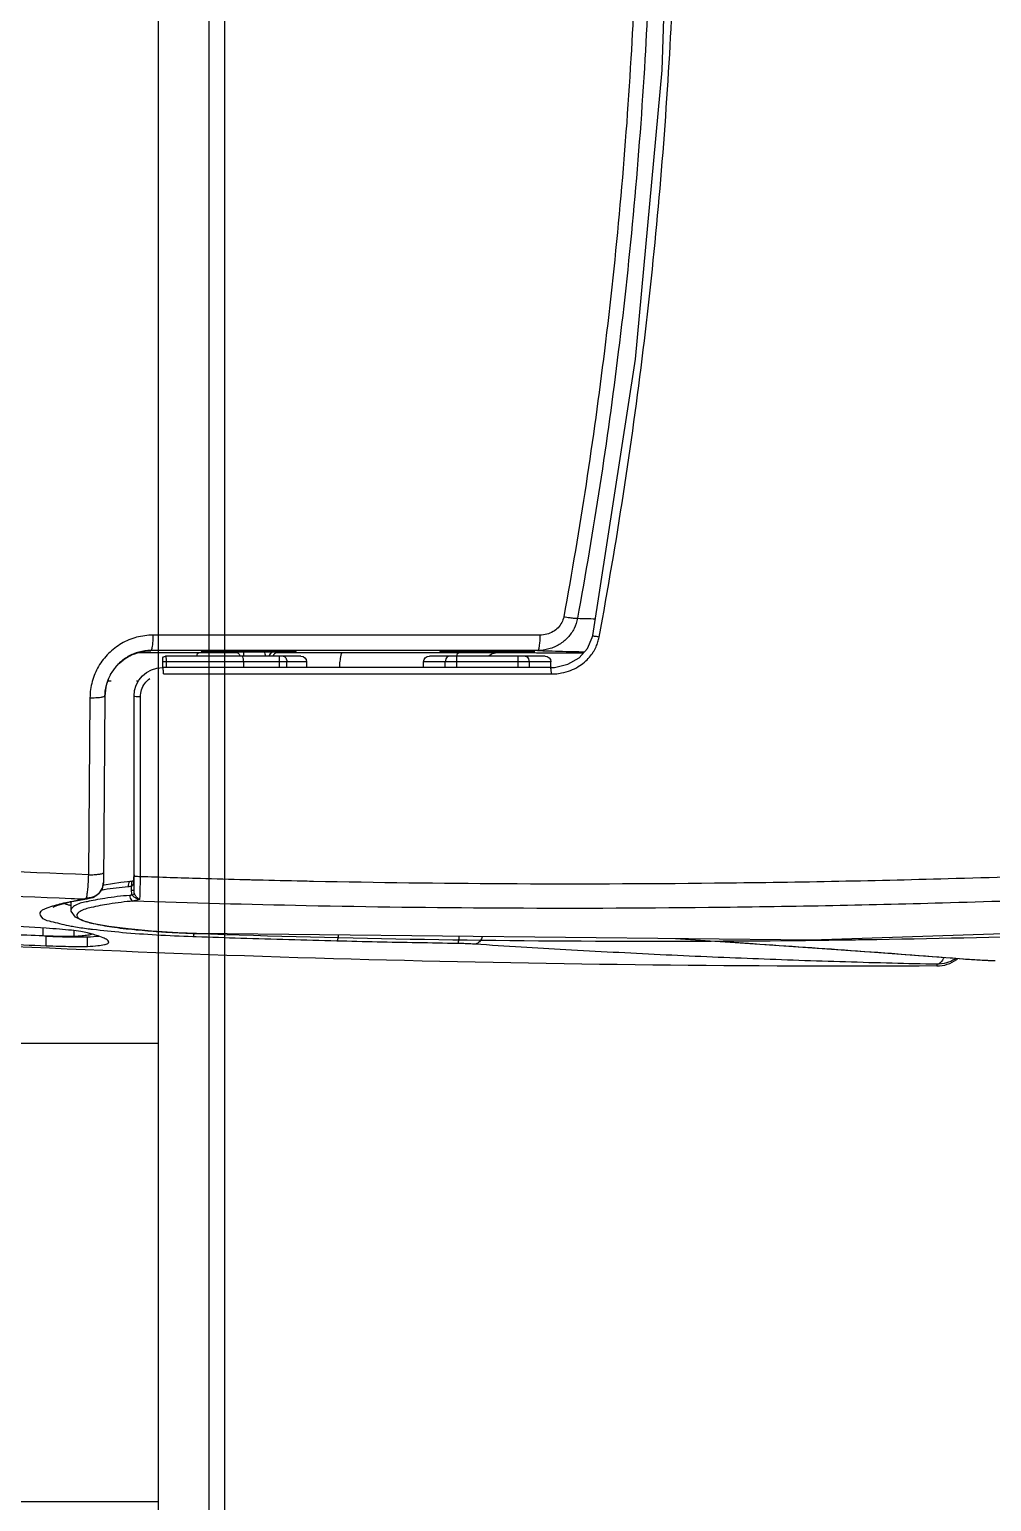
# Model space of a CAD drawing. Header units: millimetres. Extents: x 238075 to 303070, y -258150 to -205841.
# Drawn here: x 275284.5 to 275452.4, y -226939.7 to -226682.9 of the extents above; entities that cross this region are included whole.
import ezdxf

# ---------------------------------------------------------------- set-up
doc = ezdxf.new("R2010")
doc.units = ezdxf.units.MM
doc.header["$LTSCALE"] = 200
doc.layers.add('L4', color=4, linetype='Continuous')
doc.layers.add('아파트', color=253, linetype='Continuous')

msp = doc.modelspace()

# ---------------------------------------------------------------- linework, layer by layer
at = {"layer": 'L4'}
for p, q in [((275306.99, -227004.75, 0), (275306.99, -226313.95, 0)), ((275315.79, -226313.95), (275315.79, -227004.75)), ((275318.59, -227004.75), (275318.59, -226313.95)), ((275394.93, -226689.98), (275396.41, -226641.22)), ((275390.27, -226740.42), (275394.93, -226689.98)), ((275382.8, -226788.62), (275390.27, -226740.42)), ((275381.89, -226790.9), (275382.72, -226788.98)), ((275382.72, -226788.98), (275382.8, -226788.62)), ((275305.57, -226791.3), (275305.65, -226791.3)), ((275305.65, -226791.3), (275305.65, -226791.25)), ((275331.85, -226792.22), (275308.23, -226792.22)), ((275314.54, -226791.37), (275314.52, -226791.37)), ((275314.57, -226791.37), (275314.54, -226791.37)), ((275314.61, -226791.37), (275314.57, -226791.37)), ((275314.66, -226791.37), (275314.61, -226791.37)), ((275314.72, -226791.36), (275314.66, -226791.37)), ((275314.78, -226791.36), (275314.72, -226791.36)), ((275314.94, -226791.36), (275314.78, -226791.36)), ((275315.13, -226791.35), (275314.94, -226791.36)), ((275315.5, -226791.35), (275315.13, -226791.35)), ((275316.3, -226791.33), (275315.5, -226791.35)), ((275317.8, -226791.32), (275316.3, -226791.33)), ((275320.97, -226791.3), (275317.8, -226791.32)), ((275320.28, -226791.49), (275320.38, -226791.49)), ((275325.21, -226791.3), (275320.97, -226791.3)), ((275328.12, -226791.31), (275325.21, -226791.3)), ((275327.09, -226792.02), (275326.98, -226792.25)), ((275327.24, -226791.82), (275327.09, -226792.02)), ((275327.43, -226791.68), (275327.24, -226791.82)), ((275327.62, -226791.6), (275327.43, -226791.68)), ((275327.79, -226791.56), (275327.62, -226791.6)), ((275327.85, -226791.55), (275327.79, -226791.56)), ((275327.84, -226791.55), (275327.85, -226791.55)), ((275328.08, -226792.22), (275328.08, -226794.22)), ((275329.5, -226791.32), (275328.12, -226791.31)), ((275330.13, -226791.33), (275329.5, -226791.32)), ((275330.47, -226791.34), (275330.13, -226791.33)), ((275330.65, -226791.34), (275330.47, -226791.34)), ((275330.79, -226791.35), (275330.65, -226791.34)), ((275330.84, -226791.35), (275330.79, -226791.35)), ((275330.89, -226791.35), (275330.84, -226791.35)), ((275330.93, -226791.35), (275330.89, -226791.35)), ((275330.96, -226791.35), (275330.93, -226791.35)), ((275330.98, -226791.35), (275330.96, -226791.35)), ((275330.99, -226791.36), (275330.98, -226791.35)), ((275374.48, -226792.22), (275354.28, -226792.22)), ((275356.17, -226791.47), (275356.15, -226791.47)), ((275356.2, -226791.46), (275356.17, -226791.47)), ((275356.24, -226791.46), (275356.2, -226791.46)), ((275356.29, -226791.46), (275356.24, -226791.46)), ((275356.34, -226791.46), (275356.29, -226791.46)), ((275356.41, -226791.46), (275356.34, -226791.46)), ((275356.56, -226791.45), (275356.41, -226791.46)), ((275356.76, -226791.45), (275356.56, -226791.45)), ((275357.12, -226791.44), (275356.76, -226791.45)), ((275357.92, -226791.43), (275357.12, -226791.44)), ((275359.42, -226791.41), (275357.92, -226791.43)), ((275359.05, -226792.22), (275359.05, -226794.22)), ((275362.6, -226791.4), (275359.42, -226791.41)), ((275366.83, -226791.39), (275362.6, -226791.4)), ((275369.74, -226791.4), (275366.83, -226791.39)), ((275369.71, -226792.22), (275369.71, -226794.22)), ((275371.12, -226791.42), (275369.74, -226791.4)), ((275371.75, -226791.42), (275371.12, -226791.42)), ((275372.1, -226791.43), (275371.75, -226791.42)), ((275372.28, -226791.43), (275372.1, -226791.43)), ((275372.41, -226791.44), (275372.28, -226791.43)), ((275372.47, -226791.44), (275372.41, -226791.44)), ((275372.52, -226791.44), (275372.47, -226791.44)), ((275372.56, -226791.44), (275372.52, -226791.44)), ((275372.59, -226791.45), (275372.56, -226791.44)), ((275372.61, -226791.45), (275372.59, -226791.45)), ((275372.62, -226791.45), (275372.61, -226791.45)), ((275378.48, -226793.65), (275380.44, -226792.51)), ((275380.44, -226792.51), (275381.89, -226790.9)), ((275305.13, -226794.96), (275305.13, -226794.95)), ((275307.73, -226794.22), (275307.73, -226792.72)), ((275332.85, -226793.22), (275307.73, -226793.22)), ((275375.58, -226794.22), (275307.73, -226794.22)), ((275308.4, -226794.22), (275308.4, -226793.22)), ((275321.84, -226793.22), (275321.84, -226794.22)), ((275329.4, -226794.22), (275329.4, -226793.22)), ((275332.85, -226793.22), (275332.85, -226794.22)), ((275353.28, -226794.22), (275353.28, -226793.22)), ((275375.48, -226793.22), (275353.28, -226793.22)), ((275357.07, -226794.22), (275357.07, -226793.22)), ((275371.68, -226793.22), (275371.68, -226794.22)), ((275375.45, -226794.22), (275376.13, -226794.19)), ((275375.48, -226794.22), (275375.48, -226793.22)), ((275376.13, -226794.19), (275378.48, -226793.65)), ((275304.24, -226795.64), (275304.22, -226795.67)), ((275304.27, -226795.62), (275304.24, -226795.64)), ((275295.04, -226799.49), (275294.76, -226830.37)), ((275297.66, -226799.18), (275297.38, -226831.7)), ((275302.73, -226833.08), (275302.73, -226799.22)), ((275303.86, -226830.71), (275303.86, -226799.34)), ((275302.69, -226831.2), (275302.71, -226830.87)), ((275302.71, -226830.87), (275302.73, -226830.47)), ((275302.73, -226830.47), (275302.73, -226830.36)), ((275302.73, -226830.36), (275302.73, -226830.37)), ((275297.15, -226832.8), (275296.55, -226833.68)), ((275297.38, -226831.7), (275297.15, -226832.8)), ((275297.29, -226832.14), (275297.5, -226832.1)), ((275297.5, -226832.1), (275300.42, -226831.68)), ((275300.42, -226831.68), (275302.2, -226831.48)), ((275302.2, -226831.48), (275302.28, -226831.47)), ((275302.28, -226831.47), (275302.61, -226831.4)), ((275302.3, -226833.08), (275302.3, -226832.37)), ((275302.3, -226833.08), (275302.73, -226833.08)), ((275302.64, -226831.39), (275302.69, -226831.2)), ((275302.64, -226831.4), (275302.64, -226831.39)), ((275302.64, -226831.41), (275302.64, -226831.4)), ((275302.64, -226831.41), (275302.64, -226831.41)), ((275302.64, -226831.41), (275302.65, -226831.78)), ((275288.65, -226836.01), (275288.56, -226836.05)), ((275289.19, -226835.79), (275288.65, -226836.01)), ((275290.17, -226835.49), (275289.19, -226835.79)), ((275291.52, -226835.17), (275290.17, -226835.49)), ((275293.22, -226834.85), (275291.52, -226835.17)), ((275291.74, -226836.45), (275291.74, -226835.13)), ((275294.48, -226834.64), (275293.22, -226834.85)), ((275294.48, -226834.64), (275293.97, -226834.64)), ((275295.85, -226834.19), (275294.48, -226834.64)), ((275296.55, -226833.68), (275295.85, -226834.19)), ((275291.74, -226836.43), (275291.74, -226836.45)), ((275291.76, -226836.7), (275291.74, -226836.43)), ((275292.53, -226837.79), (275291.76, -226836.7)), ((275293.8, -226838.39), (275292.53, -226837.79)), ((275295.7, -226838.91), (275293.8, -226838.39)), ((275530.98, -226838.18), (275421.01, -226841.8)), ((275286.86, -226841.04), (275286.86, -226839.7)), ((275287.39, -226842.74), (275287.39, -226841.14)), ((275292.3, -226841.13), (275292.3, -226840.13)), ((275294.62, -226842.86), (275294.62, -226841.26)), ((275298.34, -226839.39), (275295.7, -226838.91)), ((275301.72, -226839.82), (275298.34, -226839.39)), ((275305.78, -226840.19), (275301.72, -226839.82)), ((275310.38, -226840.48), (275305.78, -226840.19)), ((275313.61, -226840.61), (275310.38, -226840.48)), ((275313.61, -226840.61), (275313.62, -226840.61)), ((275421.01, -226841.8), (275313.61, -226840.61)), ((275412.84, -226842.58), (275397.24, -226841.54)), ((275432, -226843.93), (275412.84, -226842.58)), ((275449.12, -226845.22), (275432, -226843.93)), ((275447.98, -226845.13), (275447.89, -226845.13)), ((275451.83, -226845.36), (275449.12, -226845.22)), ((275453.02, -226845.4), (275451.83, -226845.36)), ((275239.69, -226859.72), (275306.99, -226859.72, 0)), ((275239.69, -226939.72), (275306.99, -226939.72, 0))]:
    msp.add_line(p, q, dxfattribs=at)
for points in [[(275390.83, -226641.22), (275390.83, -226656.82), (275390.37, -226672.41), (275389.46, -226687.98)], [(275393.28, -226641.22), (275393.28, -226656.85), (275392.82, -226672.47), (275391.91, -226688.07)], [(275396.15, -226688.68), (275397.08, -226672.88), (275397.55, -226657.05), (275397.55, -226641.22)], [(275389.46, -226687.98), (275388.46, -226705.02), (275386.92, -226722.02), (275384.84, -226738.95)], [(275391.91, -226688.07), (275390.91, -226705.14), (275389.36, -226722.17), (275387.27, -226739.14)], [(275391.63, -226738.78), (275393.65, -226722.14), (275395.16, -226705.43), (275396.15, -226688.68)], [(275384.84, -226738.95), (275382.93, -226754.48), (275380.56, -226769.95), (275377.74, -226785.34)], [(275387.27, -226739.14), (275385.35, -226754.7), (275382.97, -226770.2), (275380.14, -226785.62)], [(275383.92, -226788.91), (275387.01, -226772.29), (275389.58, -226755.57), (275391.63, -226738.78)], [(275376.76, -226787.26), (275376.49, -226787.53), (275376.19, -226787.76), (275375.87, -226787.95)], [(275377.39, -226786.36), (275377.23, -226786.69), (275377.01, -226786.99), (275376.76, -226787.26)], [(275377.74, -226785.34), (275377.68, -226785.7), (275377.56, -226786.04), (275377.39, -226786.36)], [(275377.74, -226785.34), (275378.09, -226785.4), (275378.44, -226785.46), (275378.78, -226785.5)], [(275379.54, -226787.4), (275379.26, -226787.97), (275378.89, -226788.49), (275378.46, -226788.96)], [(275378.78, -226785.5), (275379.06, -226785.54), (275379.34, -226785.57), (275379.62, -226785.6)], [(275380.14, -226785.62), (275380.03, -226786.24), (275379.82, -226786.84), (275379.54, -226787.4)], [(275379.62, -226785.6), (275379.8, -226785.62), (275379.97, -226785.63), (275380.14, -226785.62)], [(275380.14, -226785.62), (275381.18, -226785.65), (275382.22, -226785.68), (275383.25, -226785.7)], [(275303.19, -226788.94), (275302.26, -226789.18), (275301.37, -226789.55), (275300.55, -226790.03)], [(275306.03, -226788.56), (275305.07, -226788.56), (275304.11, -226788.69), (275303.19, -226788.94)], [(275305.99, -226789.6), (275305.97, -226789.9), (275305.95, -226790.2), (275305.91, -226790.47)], [(275306.03, -226788.56), (275306.03, -226788.91), (275306.01, -226789.25), (275305.99, -226789.6)], [(275339.02, -226788.56), (275328.02, -226788.56), (275317.03, -226788.56), (275306.03, -226788.56)], [(275373.58, -226788.56), (275362.06, -226788.56), (275350.54, -226788.56), (275339.02, -226788.56)], [(275373.54, -226789.6), (275373.52, -226789.9), (275373.49, -226790.2), (275373.45, -226790.47)], [(275373.58, -226788.56), (275373.58, -226788.91), (275373.56, -226789.25), (275373.54, -226789.6)], [(275374.78, -226788.4), (275374.39, -226788.51), (275373.99, -226788.56), (275373.58, -226788.56)], [(275375.87, -226787.95), (275375.53, -226788.15), (275375.16, -226788.3), (275374.78, -226788.4)], [(275378.46, -226788.96), (275378.03, -226789.44), (275377.52, -226789.85), (275376.97, -226790.18)], [(275383.28, -226788.78), (275383.08, -226788.77), (275382.83, -226788.79), (275382.81, -226788.62)], [(275383.92, -226788.91), (275383.71, -226788.87), (275383.54, -226788.8), (275383.28, -226788.78)], [(275383.39, -226790.6), (275383.51, -226790.32), (275383.63, -226790.03), (275383.72, -226789.73)], [(275383.72, -226789.73), (275383.8, -226789.46), (275383.87, -226789.19), (275383.92, -226788.91)], [(275298.29, -226791.76), (275297.61, -226792.43), (275297.02, -226793.19), (275296.54, -226794.01)], [(275300.55, -226790.03), (275299.72, -226790.5), (275298.96, -226791.09), (275298.29, -226791.76)], [(275301.67, -226792.31), (275301.07, -226792.66), (275300.51, -226793.08), (275300.02, -226793.57)], [(275300.9, -226792.86), (275301.26, -226792.59), (275301.65, -226792.35), (275302.05, -226792.15)], [(275303.58, -226791.52), (275302.91, -226791.7), (275302.27, -226791.96), (275301.67, -226792.31)], [(275302.05, -226792.15), (275302.59, -226791.88), (275303.17, -226791.67), (275303.76, -226791.53)], [(275305.41, -226791.63), (275304.78, -226791.63), (275304.14, -226791.62), (275303.5, -226791.62)], [(275305.65, -226791.25), (275304.96, -226791.25), (275304.26, -226791.34), (275303.58, -226791.52)], [(275303.76, -226791.53), (275304.38, -226791.38), (275305.02, -226791.3), (275305.65, -226791.3)], [(275308.23, -226791.64), (275307.29, -226791.64), (275306.35, -226791.63), (275305.41, -226791.63)], [(275305.79, -226791.04), (275305.76, -226791.14), (275305.73, -226791.24), (275305.65, -226791.25)], [(275314.52, -226791.25), (275311.56, -226791.25), (275308.61, -226791.25), (275305.65, -226791.25)], [(275305.91, -226790.47), (275305.88, -226790.65), (275305.85, -226790.82), (275305.79, -226791.04)], [(275307.73, -226792.72), (275307.73, -226792.45), (275307.95, -226792.22), (275308.23, -226792.22)], [(275309.54, -226791.64), (275309.1, -226791.64), (275308.67, -226791.64), (275308.23, -226791.64)], [(275308.3, -226792.27), (275308.28, -226792.25), (275308.26, -226792.22), (275308.23, -226792.22)], [(275308.33, -226792.41), (275308.32, -226792.36), (275308.32, -226792.31), (275308.3, -226792.27)], [(275308.36, -226792.59), (275308.35, -226792.53), (275308.34, -226792.47), (275308.33, -226792.41)], [(275313.65, -226791.64), (275312.28, -226791.64), (275310.91, -226791.64), (275309.54, -226791.64)], [(275313.77, -226791.64), (275313.73, -226791.64), (275313.69, -226791.64), (275313.65, -226791.64)], [(275313.73, -226792.22), (275313.74, -226792.16), (275313.75, -226792.1), (275313.76, -226792.03)], [(275313.76, -226792.03), (275313.78, -226791.89), (275313.81, -226791.66), (275313.96, -226791.64)], [(275313.96, -226791.64), (275313.9, -226791.64), (275313.84, -226791.64), (275313.77, -226791.64)], [(275314.52, -226791.64), (275314.33, -226791.64), (275314.15, -226791.64), (275313.96, -226791.64)], [(275314.77, -226791.34), (275314.67, -226791.31), (275314.45, -226791.27), (275314.45, -226791.38)], [(275314.45, -226791.38), (275314.45, -226791.49), (275314.68, -226791.43), (275314.79, -226791.4)], [(275330.99, -226791.25), (275325.5, -226791.25), (275320.01, -226791.25), (275314.52, -226791.25)], [(275314.75, -226791.64), (275314.67, -226791.64), (275314.6, -226791.64), (275314.52, -226791.64)], [(275315.24, -226791.64), (275315.08, -226791.64), (275314.91, -226791.64), (275314.75, -226791.64)], [(275314.86, -226791.36), (275314.83, -226791.35), (275314.8, -226791.34), (275314.77, -226791.34)], [(275314.79, -226791.4), (275315.14, -226791.32), (275315.52, -226791.39), (275315.89, -226791.42)], [(275316.07, -226791.34), (275315.67, -226791.38), (275315.26, -226791.45), (275314.86, -226791.36)], [(275316.13, -226791.64), (275315.83, -226791.64), (275315.54, -226791.64), (275315.24, -226791.64)], [(275315.89, -226791.42), (275316.5, -226791.48), (275317.09, -226791.45), (275317.69, -226791.44)], [(275317.95, -226791.32), (275317.33, -226791.31), (275316.7, -226791.28), (275316.07, -226791.34)], [(275316.76, -226791.64), (275316.55, -226791.64), (275316.34, -226791.64), (275316.13, -226791.64)], [(275317.19, -226791.64), (275317.05, -226791.64), (275316.91, -226791.64), (275316.76, -226791.64)], [(275317.42, -226791.64), (275317.34, -226791.64), (275317.27, -226791.64), (275317.19, -226791.64)], [(275318.24, -226791.64), (275317.96, -226791.64), (275317.69, -226791.64), (275317.42, -226791.64)], [(275317.69, -226791.44), (275318.46, -226791.42), (275319.23, -226791.44), (275320.01, -226791.44)], [(275320.31, -226791.31), (275319.52, -226791.31), (275318.73, -226791.33), (275317.95, -226791.32)], [(275320.28, -226791.64), (275319.6, -226791.64), (275318.92, -226791.64), (275318.24, -226791.64)], [(275320.01, -226791.44), (275320.87, -226791.45), (275321.73, -226791.45), (275322.59, -226791.45)], [(275320.28, -226791.49), (275320.25, -226791.49), (275320.34, -226791.48), (275320.4, -226791.48)], [(275320.38, -226791.5), (275320.35, -226791.5), (275320.32, -226791.49), (275320.28, -226791.49)], [(275320.38, -226791.64), (275320.35, -226791.64), (275320.32, -226791.64), (275320.28, -226791.64)], [(275322.91, -226791.3), (275322.04, -226791.3), (275321.18, -226791.3), (275320.31, -226791.31)], [(275320.4, -226791.5), (275320.4, -226791.5), (275320.39, -226791.5), (275320.38, -226791.5)], [(275320.38, -226791.5), (275320.52, -226791.51), (275320.66, -226791.55), (275320.78, -226791.62)], [(275320.8, -226791.64), (275320.66, -226791.64), (275320.52, -226791.64), (275320.38, -226791.64)], [(275320.4, -226791.48), (275320.47, -226791.48), (275320.5, -226791.48), (275320.54, -226791.48)], [(275320.54, -226791.48), (275320.6, -226791.48), (275320.68, -226791.48), (275320.75, -226791.48)], [(275320.75, -226791.48), (275320.86, -226791.48), (275320.96, -226791.48), (275321.06, -226791.48)], [(275320.78, -226791.62), (275320.93, -226791.71), (275321.06, -226791.84), (275321.15, -226791.99)], [(275321.06, -226791.48), (275321.18, -226791.48), (275321.32, -226791.48), (275321.45, -226791.47)], [(275321.15, -226791.99), (275321.19, -226792.06), (275321.22, -226792.14), (275321.24, -226792.21)], [(275321.45, -226791.47), (275321.59, -226791.47), (275321.74, -226791.47), (275321.89, -226791.47)], [(275321.75, -226792.36), (275321.74, -226792.29), (275321.72, -226792.22), (275321.66, -226792.22)], [(275321.82, -226792.72), (275321.81, -226792.61), (275321.79, -226792.5), (275321.75, -226792.36)], [(275321.83, -226791.98), (275321.82, -226792.05), (275321.82, -226792.14), (275321.81, -226792.22)], [(275321.85, -226791.61), (275321.86, -226791.77), (275321.84, -226791.86), (275321.83, -226791.98)], [(275321.89, -226791.47), (275321.84, -226791.48), (275321.85, -226791.55), (275321.85, -226791.61)], [(275321.89, -226791.47), (275322.49, -226791.47), (275323.09, -226791.47), (275323.69, -226791.47)], [(275322.59, -226791.45), (275323.46, -226791.45), (275324.34, -226791.45), (275325.2, -226791.44)], [(275325.5, -226791.3), (275324.63, -226791.29), (275323.77, -226791.3), (275322.91, -226791.3)], [(275323.69, -226791.47), (275324.26, -226791.47), (275324.84, -226791.47), (275325.42, -226791.47)], [(275325.2, -226791.44), (275325.97, -226791.43), (275326.74, -226791.41), (275327.55, -226791.43)], [(275325.42, -226791.47), (275325.48, -226791.47), (275325.51, -226791.54), (275325.53, -226791.6)], [(275325.42, -226791.47), (275325.49, -226791.47), (275325.56, -226791.47), (275325.63, -226791.47)], [(275327.81, -226791.31), (275327.04, -226791.32), (275326.27, -226791.31), (275325.5, -226791.3)], [(275325.53, -226791.6), (275325.58, -226791.74), (275325.6, -226791.85), (275325.62, -226791.97)], [(275325.62, -226791.97), (275325.63, -226792.05), (275325.64, -226792.14), (275325.64, -226792.22)], [(275325.63, -226791.47), (275325.71, -226791.47), (275325.79, -226791.47), (275325.87, -226791.47)], [(275325.87, -226791.47), (275325.96, -226791.47), (275326.05, -226791.47), (275326.14, -226791.47)], [(275326.14, -226791.47), (275326.23, -226791.47), (275326.32, -226791.47), (275326.41, -226791.47)], [(275326.39, -226791.99), (275326.35, -226792.06), (275326.32, -226792.14), (275326.3, -226792.21)], [(275326.4, -226791.98), (275326.4, -226791.98), (275326.39, -226791.98), (275326.39, -226791.99)], [(275326.65, -226791.69), (275326.55, -226791.76), (275326.46, -226791.87), (275326.4, -226791.98)], [(275326.41, -226791.47), (275326.5, -226791.47), (275326.6, -226791.47), (275326.69, -226791.47)], [(275326.76, -226791.61), (275326.72, -226791.63), (275326.69, -226791.66), (275326.65, -226791.69)], [(275326.69, -226791.47), (275326.78, -226791.47), (275326.86, -226791.47), (275326.95, -226791.47)], [(275327.26, -226791.48), (275327.09, -226791.48), (275326.91, -226791.53), (275326.76, -226791.61)], [(275326.95, -226791.47), (275327.02, -226791.47), (275327.09, -226791.47), (275327.16, -226791.47)], [(275327.06, -226792.04), (275327.04, -226792.08), (275327.03, -226792.11), (275327.01, -226792.15)], [(275327.43, -226791.68), (275327.28, -226791.76), (275327.15, -226791.89), (275327.06, -226792.04)], [(275327.16, -226791.47), (275327.19, -226791.47), (275327.22, -226791.47), (275327.26, -226791.48)], [(275327.26, -226791.48), (275327.29, -226791.48), (275327.31, -226791.48), (275327.34, -226791.49)], [(275327.34, -226791.49), (275327.42, -226791.49), (275327.51, -226791.5), (275327.59, -226791.51)], [(275327.46, -226791.66), (275327.45, -226791.66), (275327.44, -226791.67), (275327.43, -226791.68)], [(275327.92, -226791.54), (275327.77, -226791.54), (275327.6, -226791.58), (275327.46, -226791.66)], [(275327.84, -226791.64), (275327.74, -226791.64), (275327.63, -226791.64), (275327.52, -226791.64)], [(275327.55, -226791.43), (275328.2, -226791.44), (275328.88, -226791.49), (275329.43, -226791.41)], [(275327.59, -226791.51), (275327.68, -226791.52), (275327.76, -226791.53), (275327.84, -226791.53)], [(275329.62, -226791.32), (275329.01, -226791.27), (275328.41, -226791.3), (275327.81, -226791.31)], [(275327.84, -226791.53), (275327.87, -226791.54), (275327.9, -226791.54), (275327.92, -226791.54)], [(275327.92, -226791.54), (275327.95, -226791.55), (275327.87, -226791.56), (275327.84, -226791.56)], [(275327.95, -226791.64), (275327.92, -226791.64), (275327.88, -226791.64), (275327.84, -226791.64)], [(275328.08, -226791.64), (275328.04, -226791.64), (275328, -226791.64), (275327.95, -226791.64)], [(275328.31, -226791.64), (275328.24, -226791.64), (275328.16, -226791.64), (275328.08, -226791.64)], [(275328.74, -226791.64), (275328.6, -226791.64), (275328.46, -226791.64), (275328.31, -226791.64)], [(275329.78, -226791.64), (275329.43, -226791.64), (275329.09, -226791.64), (275328.74, -226791.64)], [(275328.74, -226792.22), (275328.86, -226792.22), (275328.98, -226792.28), (275329.07, -226792.36)], [(275329.07, -226792.36), (275329.18, -226792.45), (275329.26, -226792.59), (275329.31, -226792.72)], [(275329.43, -226791.41), (275329.78, -226791.36), (275330.08, -226791.26), (275330.64, -226791.39)], [(275330.72, -226791.34), (275330.36, -226791.43), (275329.99, -226791.36), (275329.62, -226791.32)], [(275330.26, -226791.64), (275330.1, -226791.64), (275329.94, -226791.64), (275329.78, -226791.64)], [(275330.57, -226791.64), (275330.47, -226791.64), (275330.37, -226791.64), (275330.26, -226791.64)], [(275330.7, -226791.64), (275330.66, -226791.64), (275330.61, -226791.64), (275330.57, -226791.64)], [(275330.64, -226791.39), (275330.83, -226791.43), (275331.05, -226791.5), (275331.05, -226791.36)], [(275330.99, -226791.64), (275330.9, -226791.64), (275330.8, -226791.64), (275330.7, -226791.64)], [(275331.05, -226791.36), (275331.05, -226791.25), (275330.83, -226791.32), (275330.72, -226791.34)], [(275338.62, -226791.25), (275336.08, -226791.25), (275333.54, -226791.25), (275330.99, -226791.25)], [(275331.85, -226791.64), (275331.57, -226791.64), (275331.28, -226791.64), (275330.99, -226791.64)], [(275339.07, -226791.64), (275336.67, -226791.64), (275334.26, -226791.64), (275331.85, -226791.64)], [(275331.85, -226792.22), (275332.4, -226792.22), (275332.85, -226792.67), (275332.85, -226793.22)], [(275373.17, -226791.25), (275361.66, -226791.25), (275350.14, -226791.25), (275338.62, -226791.25)], [(275338.71, -226793.11), (275338.75, -226792.77), (275338.81, -226792.47), (275338.87, -226792.04)], [(275338.87, -226792.04), (275338.9, -226791.86), (275338.93, -226791.66), (275339.07, -226791.64)], [(275345.83, -226791.64), (275343.58, -226791.64), (275341.33, -226791.64), (275339.07, -226791.64)], [(275352.59, -226791.64), (275350.33, -226791.64), (275348.08, -226791.64), (275345.83, -226791.64)], [(275354.28, -226791.64), (275353.71, -226791.64), (275353.15, -226791.64), (275352.59, -226791.64)], [(275353.28, -226793.22), (275353.28, -226792.67), (275353.72, -226792.22), (275354.28, -226792.22)], [(275354.68, -226791.64), (275354.55, -226791.64), (275354.41, -226791.64), (275354.28, -226791.64)], [(275356.15, -226791.63), (275355.66, -226791.63), (275355.17, -226791.63), (275354.68, -226791.64)], [(275356.08, -226791.48), (275356.07, -226791.59), (275356.3, -226791.52), (275356.41, -226791.5)], [(275356.4, -226791.43), (275356.29, -226791.4), (275356.08, -226791.37), (275356.08, -226791.48)], [(275356.38, -226791.63), (275356.3, -226791.63), (275356.22, -226791.63), (275356.15, -226791.63)], [(275356.58, -226791.63), (275356.51, -226791.63), (275356.44, -226791.63), (275356.38, -226791.63)], [(275356.49, -226791.45), (275356.46, -226791.44), (275356.43, -226791.44), (275356.4, -226791.43)], [(275356.41, -226791.5), (275356.77, -226791.41), (275357.15, -226791.46), (275357.51, -226791.51)], [(275357.7, -226791.43), (275357.29, -226791.47), (275356.88, -226791.54), (275356.49, -226791.45)], [(275356.88, -226791.63), (275356.78, -226791.63), (275356.68, -226791.63), (275356.58, -226791.63)], [(275357.73, -226791.63), (275357.45, -226791.63), (275357.16, -226791.63), (275356.88, -226791.63)], [(275357.4, -226792.36), (275357.29, -226792.45), (275357.21, -226792.59), (275357.16, -226792.72)], [(275357.73, -226792.22), (275357.61, -226792.22), (275357.5, -226792.28), (275357.4, -226792.36)], [(275357.51, -226791.51), (275357.59, -226791.53), (275357.66, -226791.53), (275357.74, -226791.54)], [(275359.58, -226791.41), (275358.95, -226791.4), (275358.33, -226791.37), (275357.7, -226791.43)], [(275359.05, -226791.63), (275358.61, -226791.63), (275358.17, -226791.63), (275357.73, -226791.63)], [(275357.74, -226791.54), (275358.26, -226791.58), (275358.79, -226791.54), (275359.32, -226791.53)], [(275359.16, -226791.63), (275359.12, -226791.63), (275359.09, -226791.63), (275359.05, -226791.63)], [(275359.13, -226792.22), (275359.14, -226792.16), (275359.15, -226792.1), (275359.16, -226792.02)], [(275359.35, -226791.63), (275359.28, -226791.63), (275359.22, -226791.63), (275359.16, -226791.63)], [(275359.16, -226792.02), (275359.18, -226791.87), (275359.2, -226791.65), (275359.35, -226791.63)], [(275359.32, -226791.53), (275360.09, -226791.51), (275360.86, -226791.53), (275361.63, -226791.54)], [(275361.62, -226791.63), (275360.86, -226791.63), (275360.11, -226791.63), (275359.35, -226791.63)], [(275361.93, -226791.4), (275361.15, -226791.41), (275360.36, -226791.43), (275359.58, -226791.41)], [(275363.81, -226791.64), (275363.08, -226791.64), (275362.35, -226791.64), (275361.62, -226791.63)], [(275361.63, -226791.54), (275362.49, -226791.55), (275363.36, -226791.54), (275364.22, -226791.54)], [(275364.54, -226791.39), (275363.67, -226791.39), (275362.8, -226791.39), (275361.93, -226791.4)], [(275365.85, -226791.65), (275365.17, -226791.64), (275364.49, -226791.64), (275363.81, -226791.64)], [(275364.22, -226791.54), (275365.09, -226791.54), (275365.95, -226791.54), (275366.82, -226791.53)], [(275367.12, -226791.39), (275366.26, -226791.39), (275365.4, -226791.39), (275364.54, -226791.39)], [(275364.65, -226792.19), (275364.71, -226792.14), (275364.77, -226792.09), (275364.83, -226792.04)], [(275364.83, -226792.04), (275365.12, -226791.82), (275365.49, -226791.65), (275365.85, -226791.65)], [(275369.6, -226791.66), (275368.35, -226791.66), (275367.1, -226791.65), (275365.85, -226791.65)], [(275366.82, -226791.53), (275367.61, -226791.52), (275368.39, -226791.5), (275369.18, -226791.52)], [(275369.43, -226791.4), (275368.67, -226791.42), (275367.89, -226791.4), (275367.12, -226791.39)], [(275369.18, -226791.52), (275369.8, -226791.53), (275370.44, -226791.59), (275371.05, -226791.5)], [(275371.24, -226791.42), (275370.63, -226791.36), (275370.03, -226791.39), (275369.43, -226791.4)], [(275369.71, -226791.66), (275369.67, -226791.66), (275369.63, -226791.66), (275369.6, -226791.66)], [(275371.02, -226791.67), (275370.59, -226791.67), (275370.15, -226791.66), (275369.71, -226791.66)], [(275372.18, -226791.67), (275371.79, -226791.67), (275371.41, -226791.67), (275371.02, -226791.67)], [(275371.02, -226792.22), (275371.14, -226792.22), (275371.26, -226792.28), (275371.35, -226792.36)], [(275371.05, -226791.5), (275371.45, -226791.44), (275371.87, -226791.39), (275372.26, -226791.48)], [(275372.35, -226791.43), (275371.99, -226791.52), (275371.61, -226791.45), (275371.24, -226791.42)], [(275371.35, -226792.36), (275371.47, -226792.45), (275371.54, -226792.59), (275371.59, -226792.72)], [(275372.37, -226791.67), (275372.31, -226791.67), (275372.24, -226791.67), (275372.18, -226791.67)], [(275372.26, -226791.48), (275372.4, -226791.51), (275372.67, -226791.59), (275372.68, -226791.46)], [(275372.68, -226791.46), (275372.68, -226791.35), (275372.45, -226791.41), (275372.35, -226791.43)], [(275372.62, -226791.67), (275372.54, -226791.67), (275372.46, -226791.67), (275372.37, -226791.67)], [(275374.07, -226791.68), (275373.59, -226791.68), (275373.1, -226791.68), (275372.62, -226791.67)], [(275375.16, -226790.97), (275374.52, -226791.15), (275373.84, -226791.25), (275373.17, -226791.25)], [(275373.32, -226791.04), (275373.29, -226791.14), (275373.26, -226791.24), (275373.17, -226791.25)], [(275373.17, -226791.25), (275373.48, -226791.25), (275373.79, -226791.26), (275374.1, -226791.27)], [(275373.45, -226790.47), (275373.42, -226790.65), (275373.39, -226790.82), (275373.32, -226791.04)], [(275374.48, -226791.68), (275374.34, -226791.68), (275374.21, -226791.68), (275374.07, -226791.68)], [(275374.1, -226791.27), (275374.23, -226791.28), (275374.37, -226791.28), (275374.5, -226791.28)], [(275381.16, -226791.71), (275378.93, -226791.7), (275376.71, -226791.69), (275374.48, -226791.68)], [(275374.48, -226792.22), (275375.03, -226792.22), (275375.48, -226792.67), (275375.48, -226793.22)], [(275374.5, -226791.28), (275376.12, -226791.33), (275377.73, -226791.37), (275379.35, -226791.42)], [(275376.97, -226790.18), (275376.41, -226790.53), (275375.8, -226790.79), (275375.16, -226790.97)], [(275379.35, -226791.42), (275380.02, -226791.43), (275380.7, -226791.45), (275381.38, -226791.47)], [(275381.36, -226793.27), (275381.67, -226793), (275381.97, -226792.71), (275382.23, -226792.4)], [(275382.23, -226792.4), (275382.48, -226792.12), (275382.7, -226791.82), (275382.9, -226791.5)], [(275382.9, -226791.5), (275383.08, -226791.21), (275383.24, -226790.91), (275383.39, -226790.6)], [(275296.54, -226794.01), (275296.06, -226794.84), (275295.69, -226795.72), (275295.43, -226796.65)], [(275298.65, -226795.44), (275298.8, -226795.16), (275298.97, -226794.9), (275299.15, -226794.64)], [(275299.13, -226794.63), (275299, -226794.81), (275298.87, -226795), (275298.76, -226795.2)], [(275299.63, -226793.98), (275299.45, -226794.19), (275299.28, -226794.4), (275299.13, -226794.63)], [(275299.15, -226794.64), (275299.25, -226794.5), (275299.36, -226794.36), (275299.47, -226794.22)], [(275299.47, -226794.22), (275299.53, -226794.15), (275299.59, -226794.07), (275299.65, -226794)], [(275300.02, -226793.57), (275299.89, -226793.7), (275299.76, -226793.84), (275299.63, -226793.98)], [(275299.65, -226794), (275299.9, -226793.72), (275300.17, -226793.46), (275300.46, -226793.21)], [(275300.46, -226793.21), (275300.51, -226793.17), (275300.56, -226793.12), (275300.62, -226793.08)], [(275300.62, -226793.08), (275300.71, -226793), (275300.8, -226792.93), (275300.9, -226792.86)], [(275302.73, -226799.22), (275302.73, -226796.46), (275304.97, -226794.22), (275307.73, -226794.22)], [(275307.8, -226794.38), (275307.79, -226794.3), (275307.79, -226794.22), (275307.73, -226794.22)], [(275307.85, -226794.79), (275307.84, -226794.66), (275307.82, -226794.55), (275307.8, -226794.38)], [(275307.86, -226795.33), (275307.86, -226795.15), (275307.86, -226794.95), (275307.85, -226794.79)], [(275308.39, -226792.8), (275308.38, -226792.73), (275308.37, -226792.66), (275308.36, -226792.59)], [(275308.4, -226793.02), (275308.4, -226792.95), (275308.39, -226792.87), (275308.39, -226792.8)], [(275308.4, -226793.22), (275308.4, -226793.15), (275308.4, -226793.09), (275308.4, -226793.02)], [(275321.84, -226793.22), (275321.84, -226793.06), (275321.83, -226792.88), (275321.82, -226792.72)], [(275329.31, -226792.72), (275329.37, -226792.88), (275329.4, -226793.05), (275329.4, -226793.22)], [(275338.62, -226794.22), (275338.63, -226793.85), (275338.66, -226793.46), (275338.71, -226793.11)], [(275357.16, -226792.72), (275357.1, -226792.88), (275357.07, -226793.05), (275357.07, -226793.22)], [(275371.59, -226792.72), (275371.65, -226792.88), (275371.68, -226793.05), (275371.68, -226793.22)], [(275375.51, -226794.38), (275375.51, -226794.32), (275375.49, -226794.22), (275375.44, -226794.22)], [(275375.56, -226794.79), (275375.55, -226794.65), (275375.53, -226794.51), (275375.51, -226794.38)], [(275375.58, -226795.33), (275375.58, -226795.15), (275375.58, -226794.97), (275375.56, -226794.79)], [(275377.37, -226795.16), (275377.9, -226795.06), (275378.43, -226794.91), (275378.94, -226794.71)], [(275378.94, -226794.71), (275379.4, -226794.53), (275379.85, -226794.31), (275380.27, -226794.05)], [(275380.27, -226794.05), (275380.65, -226793.82), (275381.02, -226793.56), (275381.36, -226793.27)], [(275295.43, -226796.65), (275295.18, -226797.57), (275295.04, -226798.53), (275295.04, -226799.49)], [(275297.95, -226797.12), (275297.76, -226797.79), (275297.67, -226798.48), (275297.66, -226799.18)], [(275297.76, -226798.06), (275297.79, -226797.84), (275297.83, -226797.63), (275297.88, -226797.41)], [(275297.88, -226797.41), (275297.93, -226797.23), (275297.98, -226797.05), (275298.03, -226796.88)], [(275298.76, -226795.2), (275298.41, -226795.8), (275298.13, -226796.45), (275297.95, -226797.12)], [(275298.03, -226796.88), (275298.18, -226796.41), (275298.37, -226795.95), (275298.61, -226795.51)], [(275298.73, -226796.57), (275298.54, -226796.57), (275298.35, -226796.57), (275298.16, -226796.57)], [(275298.61, -226795.51), (275298.62, -226795.49), (275298.63, -226795.46), (275298.65, -226795.44)], [(275303.53, -226796.59), (275303.4, -226796.59), (275303.28, -226796.59), (275303.15, -226796.59)], [(275304.05, -226798.1), (275304.18, -226797.7), (275304.38, -226797.32), (275304.62, -226796.98)], [(275304.62, -226796.98), (275304.87, -226796.65), (275305.17, -226796.34), (275305.5, -226796.1)], [(275307.86, -226795.33), (275315.26, -226795.33), (275322.65, -226795.33), (275330.05, -226795.33)], [(275330.05, -226795.33), (275333.42, -226795.33), (275336.78, -226795.33), (275340.15, -226795.33)], [(275340.15, -226795.33), (275340.28, -226795.33), (275340.42, -226795.33), (275340.55, -226795.33)], [(275340.55, -226795.33), (275344.57, -226795.33), (275348.6, -226795.33), (275352.62, -226795.33)], [(275352.62, -226795.33), (275360.23, -226795.33), (275367.83, -226795.33), (275375.44, -226795.33)], [(275375.44, -226795.33), (275375.48, -226795.33), (275375.53, -226795.33), (275375.58, -226795.33)], [(275375.58, -226795.33), (275375.8, -226795.33), (275376.03, -226795.32), (275376.26, -226795.31)], [(275376.26, -226795.31), (275376.63, -226795.28), (275377, -226795.23), (275377.37, -226795.16)], [(275295.04, -226799.49), (275295.38, -226799.48), (275295.71, -226799.48), (275296.06, -226799.46)], [(275296.06, -226799.46), (275296.35, -226799.44), (275296.65, -226799.42), (275296.91, -226799.39)], [(275296.91, -226799.39), (275297.08, -226799.37), (275297.24, -226799.34), (275297.47, -226799.29)], [(275297.47, -226799.29), (275297.56, -226799.27), (275297.66, -226799.25), (275297.66, -226799.18)], [(275297.66, -226799.11), (275297.67, -226798.76), (275297.7, -226798.41), (275297.76, -226798.06)], [(275297.66, -226799.22), (275297.66, -226799.19), (275297.66, -226799.15), (275297.66, -226799.11)], [(275302.89, -226799.28), (275302.81, -226799.28), (275302.73, -226799.28), (275302.73, -226799.22)], [(275303.31, -226799.33), (275303.18, -226799.31), (275303.07, -226799.29), (275302.89, -226799.28)], [(275303.86, -226799.34), (275303.67, -226799.34), (275303.47, -226799.34), (275303.31, -226799.33)], [(275303.86, -226799.34), (275303.86, -226798.92), (275303.92, -226798.49), (275304.05, -226798.1)], [(275294.76, -226830.37), (275282.8, -226829.91), (275270.84, -226829.36), (275258.88, -226828.71)], [(275294.76, -226830.37), (275294.75, -226830.8), (275294.73, -226831.23), (275294.7, -226831.65)], [(275294.76, -226830.37), (275295.11, -226830.37), (275295.45, -226830.36), (275295.79, -226830.34)], [(275295.79, -226830.34), (275296.08, -226830.32), (275296.38, -226830.29), (275296.64, -226830.26)], [(275296.64, -226830.26), (275296.82, -226830.23), (275296.98, -226830.2), (275297.2, -226830.14)], [(275297.2, -226830.14), (275297.29, -226830.11), (275297.39, -226830.08), (275297.39, -226830)], [(275302.73, -226830.64), (275302.73, -226830.72), (275302.72, -226830.8), (275302.72, -226830.88)], [(275302.72, -226830.88), (275302.72, -226830.96), (275302.72, -226831.04), (275302.72, -226831.11)], [(275302.73, -226830.37), (275302.73, -226830.46), (275302.73, -226830.55), (275302.73, -226830.64)], [(275302.89, -226830.64), (275302.83, -226830.64), (275302.73, -226830.63), (275302.73, -226830.57)], [(275303.31, -226830.69), (275303.17, -226830.68), (275303.03, -226830.66), (275302.89, -226830.64)], [(275303.86, -226830.71), (275303.67, -226830.71), (275303.49, -226830.71), (275303.31, -226830.69)], [(275303.85, -226831.42), (275303.85, -226831.18), (275303.85, -226830.94), (275303.86, -226830.71)], [(275314.22, -226831.04), (275310.76, -226830.93), (275307.31, -226830.82), (275303.86, -226830.71)], [(275314.31, -226831.04), (275314.28, -226831.04), (275314.25, -226831.04), (275314.22, -226831.04)], [(275322.16, -226831.26), (275319.54, -226831.19), (275316.93, -226831.12), (275314.31, -226831.04)], [(275444.83, -226831.08), (275431.25, -226831.46), (275417.67, -226831.72), (275404.08, -226831.86)], [(275490.63, -226829.4), (275475.37, -226830.1), (275460.1, -226830.66), (275444.83, -226831.08)], [(275291.76, -226834.56), (275280.53, -226834.12), (275269.31, -226833.59), (275258.1, -226832.99)], [(275294.62, -226832.8), (275294.59, -226833.11), (275294.56, -226833.42), (275294.52, -226833.72)], [(275294.7, -226831.65), (275294.68, -226832.04), (275294.65, -226832.42), (275294.62, -226832.8)], [(275296.27, -226833.87), (275296.37, -226833.79), (275296.47, -226833.71), (275296.56, -226833.62)], [(275296.56, -226833.62), (275296.65, -226833.54), (275296.73, -226833.45), (275296.81, -226833.35)], [(275296.81, -226833.35), (275296.87, -226833.27), (275296.94, -226833.17), (275296.99, -226833.08)], [(275297.44, -226832.99), (275297.28, -226833.02), (275297.12, -226833.05), (275296.95, -226833.08)], [(275296.99, -226833.08), (275297.05, -226832.98), (275297.1, -226832.89), (275297.15, -226832.79)], [(275297.15, -226832.79), (275297.19, -226832.68), (275297.23, -226832.58), (275297.26, -226832.47)], [(275297.26, -226832.47), (275297.3, -226832.35), (275297.33, -226832.23), (275297.34, -226832.11)], [(275297.34, -226832.11), (275297.37, -226831.97), (275297.38, -226831.84), (275297.38, -226831.7)], [(275297.53, -226832.98), (275297.5, -226832.98), (275297.47, -226832.99), (275297.44, -226832.99)], [(275301.7, -226832.47), (275300.31, -226832.61), (275298.91, -226832.75), (275297.53, -226832.98)], [(275301.76, -226831.94), (275301.71, -226832.11), (275301.69, -226832.29), (275301.7, -226832.47)], [(275302, -226832.43), (275301.9, -226832.45), (275301.8, -226832.46), (275301.7, -226832.47)], [(275301.99, -226831.57), (275301.87, -226831.66), (275301.8, -226831.8), (275301.76, -226831.94)], [(275302.2, -226831.48), (275302.12, -226831.49), (275302.05, -226831.53), (275301.99, -226831.57)], [(275302.3, -226832.37), (275302.2, -226832.39), (275302.1, -226832.42), (275302, -226832.43)], [(275302.3, -226831.8), (275302.26, -226831.99), (275302.27, -226832.18), (275302.3, -226832.37)], [(275302.51, -226831.45), (275302.39, -226831.52), (275302.33, -226831.67), (275302.3, -226831.8)], [(275302.38, -226832.31), (275302.36, -226832.33), (275302.33, -226832.35), (275302.3, -226832.37)], [(275302.33, -226833.51), (275302.31, -226833.37), (275302.3, -226833.23), (275302.3, -226833.08)], [(275302.43, -226833.91), (275302.38, -226833.78), (275302.35, -226833.65), (275302.33, -226833.51)], [(275302.53, -226832.13), (275302.5, -226832.2), (275302.44, -226832.26), (275302.38, -226832.31)], [(275302.61, -226831.41), (275302.58, -226831.42), (275302.54, -226831.43), (275302.51, -226831.45)], [(275302.6, -226831.98), (275302.58, -226832.03), (275302.56, -226832.08), (275302.53, -226832.13)], [(275302.65, -226831.78), (275302.63, -226831.85), (275302.62, -226831.92), (275302.6, -226831.98)], [(275302.6, -226833.8), (275302.68, -226833.75), (275302.76, -226833.7), (275302.8, -226833.62)], [(275302.68, -226831.56), (275302.67, -226831.63), (275302.66, -226831.71), (275302.65, -226831.78)], [(275302.7, -226831.34), (275302.7, -226831.41), (275302.69, -226831.48), (275302.68, -226831.56)], [(275302.72, -226831.11), (275302.71, -226831.19), (275302.71, -226831.26), (275302.7, -226831.34)], [(275302.75, -226833.37), (275302.73, -226833.28), (275302.73, -226833.18), (275302.73, -226833.08)], [(275302.8, -226833.62), (275302.77, -226833.54), (275302.76, -226833.46), (275302.75, -226833.37)], [(275302.9, -226833.88), (275302.86, -226833.79), (275302.82, -226833.71), (275302.8, -226833.62)], [(275303.8, -226833.73), (275303.81, -226833.27), (275303.82, -226832.81), (275303.83, -226832.35)], [(275303.83, -226832.35), (275303.84, -226832.04), (275303.84, -226831.73), (275303.85, -226831.42)], [(275323.26, -226831.28), (275322.89, -226831.27), (275322.53, -226831.27), (275322.16, -226831.26)], [(275331.2, -226831.47), (275328.56, -226831.41), (275325.91, -226831.35), (275323.26, -226831.28)], [(275334.05, -226831.53), (275333.1, -226831.51), (275332.15, -226831.49), (275331.2, -226831.47)], [(275367.32, -226831.96), (275356.23, -226831.9), (275345.14, -226831.76), (275334.05, -226831.53)], [(275404.08, -226831.86), (275391.83, -226831.99), (275379.58, -226832.03), (275367.32, -226831.96)], [(275489.78, -226833.61), (275474.47, -226834.32), (275459.16, -226834.88), (275443.84, -226835.31)], [(275286.35, -226836.98), (275286.43, -226836.55), (275287.02, -226836.34), (275287.54, -226836.16)], [(275287.54, -226836.16), (275288.51, -226835.82), (275289.25, -226835.58), (275290.12, -226835.36)], [(275290.12, -226835.36), (275290.57, -226835.25), (275291.03, -226835.15), (275291.49, -226835.06)], [(275291.18, -226835.61), (275291.01, -226835.57), (275290.84, -226835.52), (275290.67, -226835.47)], [(275291.74, -226835.76), (275291.55, -226835.71), (275291.37, -226835.66), (275291.18, -226835.61)], [(275291.49, -226835.06), (275291.57, -226835.05), (275291.66, -226835.03), (275291.75, -226835.01)], [(275291.75, -226835.01), (275292.49, -226834.87), (275293.23, -226834.75), (275293.97, -226834.64)], [(275292.36, -226835.79), (275292.11, -226835.95), (275291.81, -226836.14), (275291.75, -226836.43)], [(275293.97, -226834.64), (275293.23, -226834.61), (275292.5, -226834.58), (275291.76, -226834.56)], [(275294.37, -226835.1), (275293.68, -226835.23), (275292.95, -226835.4), (275292.36, -226835.79)], [(275295.24, -226836.09), (275294.57, -226836.24), (275293.88, -226836.4), (275293.31, -226836.78)], [(275293.97, -226834.64), (275294.05, -226834.61), (275294.13, -226834.58), (275294.2, -226834.53)], [(275294.2, -226834.53), (275294.24, -226834.5), (275294.29, -226834.47), (275294.33, -226834.44)], [(275294.33, -226834.44), (275294.36, -226834.42), (275294.39, -226834.39), (275294.42, -226834.37)], [(275294.56, -226835.07), (275294.5, -226835.08), (275294.43, -226835.09), (275294.37, -226835.1)], [(275294.52, -226833.72), (275294.49, -226833.94), (275294.46, -226834.16), (275294.42, -226834.37)], [(275294.42, -226834.37), (275294.52, -226834.39), (275294.62, -226834.4), (275294.73, -226834.41)], [(275294.42, -226834.37), (275294.53, -226834.38), (275294.65, -226834.38), (275294.77, -226834.37)], [(275295.96, -226834.79), (275295.5, -226834.88), (275295.03, -226834.98), (275294.56, -226835.07)], [(275294.73, -226834.41), (275294.84, -226834.42), (275294.95, -226834.42), (275295.06, -226834.41)], [(275294.77, -226834.37), (275294.9, -226834.37), (275295.02, -226834.35), (275295.15, -226834.33)], [(275295.06, -226834.41), (275295.18, -226834.4), (275295.29, -226834.39), (275295.41, -226834.36)], [(275295.15, -226834.33), (275295.28, -226834.3), (275295.41, -226834.27), (275295.54, -226834.23)], [(275298.39, -226835.47), (275297.34, -226835.64), (275296.3, -226835.86), (275295.24, -226836.09)], [(275295.41, -226834.36), (275295.52, -226834.33), (275295.63, -226834.29), (275295.74, -226834.25)], [(275295.54, -226834.23), (275295.67, -226834.19), (275295.8, -226834.14), (275295.92, -226834.07)], [(275295.74, -226834.25), (275295.78, -226834.23), (275295.81, -226834.21), (275295.85, -226834.19)], [(275295.92, -226834.07), (275296.04, -226834.01), (275296.15, -226833.94), (275296.27, -226833.87)], [(275297.65, -226834.48), (275297.09, -226834.57), (275296.52, -226834.68), (275295.96, -226834.79)], [(275301.98, -226833.97), (275300.53, -226834.1), (275299.08, -226834.24), (275297.65, -226834.48)], [(275302.55, -226834.95), (275301.16, -226835.09), (275299.76, -226835.24), (275298.39, -226835.47)], [(275302.2, -226833.94), (275302.13, -226833.95), (275302.05, -226833.96), (275301.98, -226833.97)], [(275301.98, -226833.97), (275301.99, -226834.12), (275302.02, -226834.28), (275302.08, -226834.43)], [(275302.08, -226834.43), (275302.12, -226834.55), (275302.19, -226834.68), (275302.28, -226834.78)], [(275302.43, -226833.91), (275302.35, -226833.92), (275302.28, -226833.93), (275302.2, -226833.94)], [(275302.28, -226834.78), (275302.35, -226834.86), (275302.45, -226834.93), (275302.55, -226834.95)], [(275302.43, -226833.91), (275302.49, -226833.88), (275302.54, -226833.84), (275302.6, -226833.8)], [(275302.59, -226834.12), (275302.53, -226834.05), (275302.47, -226833.98), (275302.43, -226833.91)], [(275303.15, -226834.84), (275302.95, -226834.89), (275302.75, -226834.93), (275302.55, -226834.95)], [(275332.79, -226835.78), (275322.71, -226835.57), (275312.63, -226835.3), (275302.55, -226834.95)], [(275302.77, -226834.28), (275302.7, -226834.23), (275302.64, -226834.18), (275302.59, -226834.12)], [(275302.96, -226834.41), (275302.89, -226834.38), (275302.83, -226834.33), (275302.77, -226834.28)], [(275303.03, -226834.09), (275302.98, -226834.02), (275302.94, -226833.95), (275302.9, -226833.88)], [(275303.16, -226834.51), (275303.09, -226834.48), (275303.02, -226834.45), (275302.96, -226834.41)], [(275303.17, -226834.26), (275303.12, -226834.21), (275303.07, -226834.15), (275303.03, -226834.09)], [(275303.75, -226834.66), (275303.55, -226834.73), (275303.35, -226834.79), (275303.15, -226834.84)], [(275303.35, -226834.59), (275303.28, -226834.57), (275303.22, -226834.54), (275303.16, -226834.51)], [(275303.31, -226834.4), (275303.26, -226834.36), (275303.21, -226834.31), (275303.17, -226834.26)], [(275303.45, -226834.51), (275303.4, -226834.48), (275303.35, -226834.44), (275303.31, -226834.4)], [(275303.55, -226834.64), (275303.48, -226834.62), (275303.42, -226834.61), (275303.35, -226834.59)], [(275303.6, -226834.6), (275303.55, -226834.57), (275303.5, -226834.55), (275303.45, -226834.51)], [(275303.75, -226834.66), (275303.68, -226834.66), (275303.61, -226834.65), (275303.55, -226834.64)], [(275303.75, -226834.66), (275303.7, -226834.65), (275303.65, -226834.62), (275303.6, -226834.6)], [(275303.75, -226834.66), (275303.77, -226834.35), (275303.78, -226834.04), (275303.8, -226833.73)], [(275366.14, -226836.2), (275355.02, -226836.14), (275343.91, -226836), (275332.79, -226835.78)], [(275402.99, -226836.1), (275390.71, -226836.23), (275378.42, -226836.27), (275366.14, -226836.2)], [(275443.84, -226835.31), (275430.23, -226835.69), (275416.61, -226835.96), (275402.99, -226836.1)], [(275287.39, -226839.7), (275282.09, -226839.4), (275276.79, -226839.1), (275271.49, -226838.8)], [(275286.61, -226837.79), (275286.44, -226837.56), (275286.31, -226837.23), (275286.35, -226836.98)], [(275287.97, -226838.49), (275287.47, -226838.38), (275286.92, -226838.19), (275286.61, -226837.79)], [(275288.29, -226838.56), (275288.18, -226838.54), (275288.07, -226838.52), (275287.97, -226838.49)], [(275291.3, -226839.28), (275290.29, -226839.07), (275289.3, -226838.79), (275288.29, -226838.56)], [(275293.31, -226836.78), (275293.06, -226836.95), (275292.71, -226837.18), (275292.72, -226837.49)], [(275292.72, -226837.49), (275292.73, -226837.84), (275293.18, -226838.04), (275293.49, -226838.2)], [(275293.49, -226838.2), (275294.14, -226838.52), (275294.86, -226838.7), (275295.58, -226838.86)], [(275343.72, -226845.19), (275310.68, -226844.3), (275277.66, -226842.89), (275244.66, -226840.96)], [(275286.86, -226841.04), (275283.11, -226840.9), (275279.36, -226840.75), (275275.6, -226840.59)], [(275287.88, -226841.08), (275287.54, -226841.07), (275287.2, -226841.06), (275286.86, -226841.04)], [(275289.74, -226839.86), (275288.96, -226839.8), (275288.17, -226839.74), (275287.39, -226839.7)], [(275289.72, -226841.21), (275288.94, -226841.19), (275288.17, -226841.17), (275287.39, -226841.14)], [(275288.84, -226841.11), (275288.52, -226841.1), (275288.2, -226841.09), (275287.88, -226841.08)], [(275289.73, -226841.13), (275289.44, -226841.12), (275289.14, -226841.12), (275288.84, -226841.11)], [(275291.78, -226841.26), (275291.09, -226841.25), (275290.41, -226841.23), (275289.72, -226841.21)], [(275290.54, -226841.14), (275290.27, -226841.14), (275290, -226841.14), (275289.73, -226841.13)], [(275291.79, -226840.06), (275291.11, -226839.98), (275290.42, -226839.92), (275289.74, -226839.86)], [(275291.25, -226841.15), (275291.01, -226841.15), (275290.78, -226841.15), (275290.54, -226841.14)], [(275291.84, -226841.14), (275291.64, -226841.15), (275291.45, -226841.15), (275291.25, -226841.15)], [(275292.21, -226839.46), (275291.91, -226839.41), (275291.6, -226839.35), (275291.3, -226839.28)], [(275293.44, -226841.28), (275292.89, -226841.28), (275292.33, -226841.27), (275291.78, -226841.26)], [(275293.44, -226840.28), (275292.89, -226840.19), (275292.34, -226840.12), (275291.79, -226840.06)], [(275292.3, -226841.13), (275292.15, -226841.14), (275291.99, -226841.14), (275291.84, -226841.14)], [(275294.72, -226839.83), (275293.88, -226839.73), (275293.05, -226839.61), (275292.21, -226839.46)], [(275293.69, -226841.04), (275293.23, -226841.08), (275292.76, -226841.11), (275292.3, -226841.13)], [(275294.62, -226840.51), (275294.23, -226840.41), (275293.84, -226840.34), (275293.44, -226840.28)], [(275294.62, -226841.26), (275294.23, -226841.27), (275293.83, -226841.28), (275293.44, -226841.28)], [(275294.67, -226840.92), (275294.35, -226840.97), (275294.02, -226841.01), (275293.69, -226841.04)], [(275295.24, -226840.67), (275295.03, -226840.62), (275294.83, -226840.56), (275294.62, -226840.51)], [(275294.68, -226841.25), (275294.66, -226841.25), (275294.64, -226841.25), (275294.62, -226841.26)], [(275294.74, -226840.91), (275294.71, -226840.91), (275294.69, -226840.91), (275294.67, -226840.92)], [(275296.59, -226841.11), (275295.96, -226841.18), (275295.32, -226841.22), (275294.68, -226841.25)], [(275295.44, -226839.92), (275295.2, -226839.89), (275294.96, -226839.86), (275294.72, -226839.83)], [(275295.43, -226840.73), (275295.21, -226840.82), (275294.97, -226840.87), (275294.74, -226840.91)], [(275296.17, -226840.95), (275295.86, -226840.85), (275295.55, -226840.76), (275295.24, -226840.67)], [(275295.51, -226839.92), (275295.49, -226839.92), (275295.46, -226839.92), (275295.44, -226839.92)], [(275300.7, -226840.47), (275298.97, -226840.31), (275297.24, -226840.13), (275295.51, -226839.92)], [(275295.58, -226838.86), (275296.66, -226839.1), (275297.75, -226839.29), (275298.84, -226839.45)], [(275297.32, -226841.36), (275296.96, -226841.21), (275296.56, -226841.07), (275296.17, -226840.95)], [(275298.04, -226841.73), (275297.79, -226841.57), (275297.56, -226841.46), (275297.32, -226841.36)], [(275298.84, -226839.45), (275300.17, -226839.65), (275301.51, -226839.8), (275302.84, -226839.93)], [(275306.64, -226840.89), (275304.66, -226840.78), (275302.68, -226840.64), (275300.7, -226840.47)], [(275302.84, -226839.93), (275302.93, -226839.94), (275303.02, -226839.94), (275303.11, -226839.95)], [(275303.11, -226839.95), (275303.29, -226839.97), (275303.48, -226839.99), (275303.66, -226840)], [(275303.66, -226840), (275304.95, -226840.12), (275306.25, -226840.22), (275307.54, -226840.31)], [(275313, -226841.19), (275310.88, -226841.11), (275308.76, -226841.02), (275306.64, -226840.89)], [(275307.54, -226840.31), (275307.74, -226840.32), (275307.94, -226840.33), (275308.14, -226840.35)], [(275308.14, -226840.35), (275308.35, -226840.36), (275308.56, -226840.37), (275308.77, -226840.38)], [(275308.77, -226840.38), (275310.38, -226840.48), (275312, -226840.55), (275313.62, -226840.61)], [(275313.13, -226840.89), (275313.11, -226841), (275313.09, -226841.12), (275313, -226841.19)], [(275313.59, -226841.21), (275313.4, -226841.2), (275313.2, -226841.19), (275313, -226841.19)], [(275313.18, -226840.59), (275313.16, -226840.69), (275313.14, -226840.79), (275313.13, -226840.89)], [(275321.36, -226841.46), (275318.77, -226841.38), (275316.18, -226841.3), (275313.59, -226841.21)], [(275313.62, -226840.61), (275340.15, -226841.52), (275366.69, -226841.95), (275393.23, -226841.95)], [(275338.38, -226840.99), (275338.35, -226841.21), (275338.31, -226841.41), (275338.27, -226841.64)], [(275338.39, -226840.89), (275338.39, -226840.92), (275338.39, -226840.95), (275338.38, -226840.99)], [(275359.47, -226841.12), (275359.46, -226841.21), (275359.45, -226841.31), (275359.44, -226841.4)], [(275363.53, -226841.18), (275363.48, -226841.29), (275363.43, -226841.41), (275363.37, -226841.52)], [(275430.21, -226841.67), (275441.81, -226841.5), (275453.41, -226841.24), (275465, -226840.91)], [(275271.5, -226842.07), (275276.79, -226842.31), (275282.09, -226842.54), (275287.39, -226842.74)], [(275287.39, -226842.74), (275288.17, -226842.77), (275288.95, -226842.79), (275289.73, -226842.82)], [(275289.73, -226842.82), (275290.42, -226842.84), (275291.1, -226842.85), (275291.78, -226842.87)], [(275291.78, -226842.87), (275292.34, -226842.87), (275292.89, -226842.88), (275293.44, -226842.88)], [(275293.44, -226842.88), (275293.84, -226842.88), (275294.23, -226842.88), (275294.62, -226842.86)], [(275294.62, -226842.86), (275295.23, -226842.83), (275295.84, -226842.8), (275296.44, -226842.73)], [(275296.44, -226842.73), (275296.82, -226842.68), (275297.18, -226842.62), (275297.56, -226842.55)], [(275297.56, -226842.55), (275297.77, -226842.51), (275297.99, -226842.47), (275298.15, -226842.33)], [(275298.31, -226842.06), (275298.31, -226841.92), (275298.17, -226841.82), (275298.04, -226841.73)], [(275298.15, -226842.33), (275298.23, -226842.27), (275298.29, -226842.19), (275298.31, -226842.09)], [(275298.31, -226842.09), (275298.31, -226842.08), (275298.31, -226842.07), (275298.31, -226842.06)], [(275329.75, -226841.71), (275326.95, -226841.63), (275324.16, -226841.55), (275321.36, -226841.46)], [(275338.15, -226841.94), (275335.35, -226841.87), (275332.55, -226841.79), (275329.75, -226841.71)], [(275338.27, -226841.64), (275338.25, -226841.75), (275338.23, -226841.87), (275338.15, -226841.93)], [(275345.15, -226842.1), (275342.82, -226842.05), (275340.48, -226841.99), (275338.15, -226841.94)], [(275352.18, -226842.24), (275349.83, -226842.2), (275347.49, -226842.15), (275345.15, -226842.1)], [(275359.23, -226842.36), (275356.88, -226842.32), (275354.53, -226842.28), (275352.18, -226842.24)], [(275359.34, -226842.06), (275359.32, -226842.17), (275359.31, -226842.29), (275359.23, -226842.36)], [(275360.29, -226842.38), (275359.94, -226842.37), (275359.58, -226842.36), (275359.23, -226842.36)], [(275359.44, -226841.4), (275359.41, -226841.62), (275359.38, -226841.83), (275359.34, -226842.06)], [(275361.31, -226842.42), (275360.97, -226842.41), (275360.63, -226842.39), (275360.29, -226842.38)], [(275362.27, -226842.48), (275361.95, -226842.46), (275361.63, -226842.44), (275361.31, -226842.42)], [(275362.86, -226842.19), (275362.69, -226842.33), (275362.49, -226842.45), (275362.27, -226842.48)], [(275370.3, -226842.99), (275367.62, -226842.83), (275364.94, -226842.66), (275362.27, -226842.48)], [(275363.37, -226841.52), (275363.23, -226841.77), (275363.07, -226842), (275362.86, -226842.19)], [(275378.09, -226843.45), (275375.49, -226843.31), (275372.89, -226843.15), (275370.3, -226842.99)], [(275386.34, -226843.9), (275383.59, -226843.76), (275380.84, -226843.61), (275378.09, -226843.45)], [(275394.58, -226844.32), (275391.83, -226844.18), (275389.08, -226844.05), (275386.34, -226843.9)], [(275393.23, -226841.95), (275404.19, -226841.95), (275415.14, -226841.88), (275426.09, -226841.73)], [(275410.81, -226842.43), (275406.34, -226842.13), (275401.88, -226841.83), (275397.41, -226841.54)], [(275429.03, -226843.7), (275422.95, -226843.26), (275416.88, -226842.84), (275410.81, -226842.43)], [(275426.09, -226841.73), (275427.46, -226841.71), (275428.83, -226841.69), (275430.21, -226841.67)], [(275447.98, -226845.13), (275441.66, -226844.63), (275435.35, -226844.15), (275429.03, -226843.7)], [(275442.86, -226846.28), (275409.81, -226846.44), (275376.76, -226846.07), (275343.72, -226845.19)], [(275402.69, -226844.69), (275399.99, -226844.57), (275397.28, -226844.45), (275394.58, -226844.32)], [(275410.74, -226845.02), (275408.05, -226844.91), (275405.37, -226844.8), (275402.69, -226844.69)], [(275418.8, -226845.32), (275416.11, -226845.22), (275413.42, -226845.12), (275410.74, -226845.02)], [(275426.95, -226845.58), (275424.24, -226845.5), (275421.52, -226845.41), (275418.8, -226845.32)], [(275435.08, -226845.81), (275432.37, -226845.74), (275429.66, -226845.67), (275426.95, -226845.58)], [(275442.87, -226845.98), (275440.27, -226845.93), (275437.68, -226845.87), (275435.08, -226845.81)], [(275442.86, -226846.28), (275443.48, -226846.28), (275444.1, -226846.18), (275444.7, -226845.98)], [(275442.86, -226845.98), (275442.86, -226846.01), (275442.86, -226846.04), (275442.86, -226846.07)], [(275442.86, -226846.07), (275442.86, -226846.14), (275442.86, -226846.21), (275442.86, -226846.28)], [(275443.47, -226845.72), (275443.3, -226845.86), (275443.09, -226845.96), (275442.87, -226845.98)], [(275444.53, -226845.75), (275443.99, -226845.9), (275443.43, -226845.98), (275442.87, -226845.98)], [(275443.98, -226845.06), (275443.85, -226845.31), (275443.69, -226845.54), (275443.47, -226845.72)], [(275444.08, -226844.85), (275444.05, -226844.92), (275444.01, -226844.99), (275443.98, -226845.06)], [(275446.04, -226845.08), (275445.57, -226845.38), (275445.06, -226845.6), (275444.53, -226845.75)], [(275444.7, -226845.98), (275445.29, -226845.79), (275445.86, -226845.5), (275446.37, -226845.13)], [(275446.15, -226845.01), (275446.11, -226845.04), (275446.08, -226845.06), (275446.04, -226845.08)], [(275446.11, -226845.02), (275446.09, -226845.04), (275446.07, -226845.07), (275446.04, -226845.08)], [(275446.37, -226845.13), (275446.41, -226845.1), (275446.44, -226845.07), (275446.48, -226845.04)], [(275450.44, -226845.29), (275449.62, -226845.24), (275448.8, -226845.19), (275447.98, -226845.13)], [(275453.06, -226845.39), (275452.18, -226845.37), (275451.31, -226845.33), (275450.44, -226845.29)]]:
    msp.add_open_spline(points, degree=3, dxfattribs=at)
at = {"layer": '아파트'}
msp.add_circle((263075.37, -230841.08, 54985.43), 25000, dxfattribs=at)

doc.saveas('drawing.dxf')
